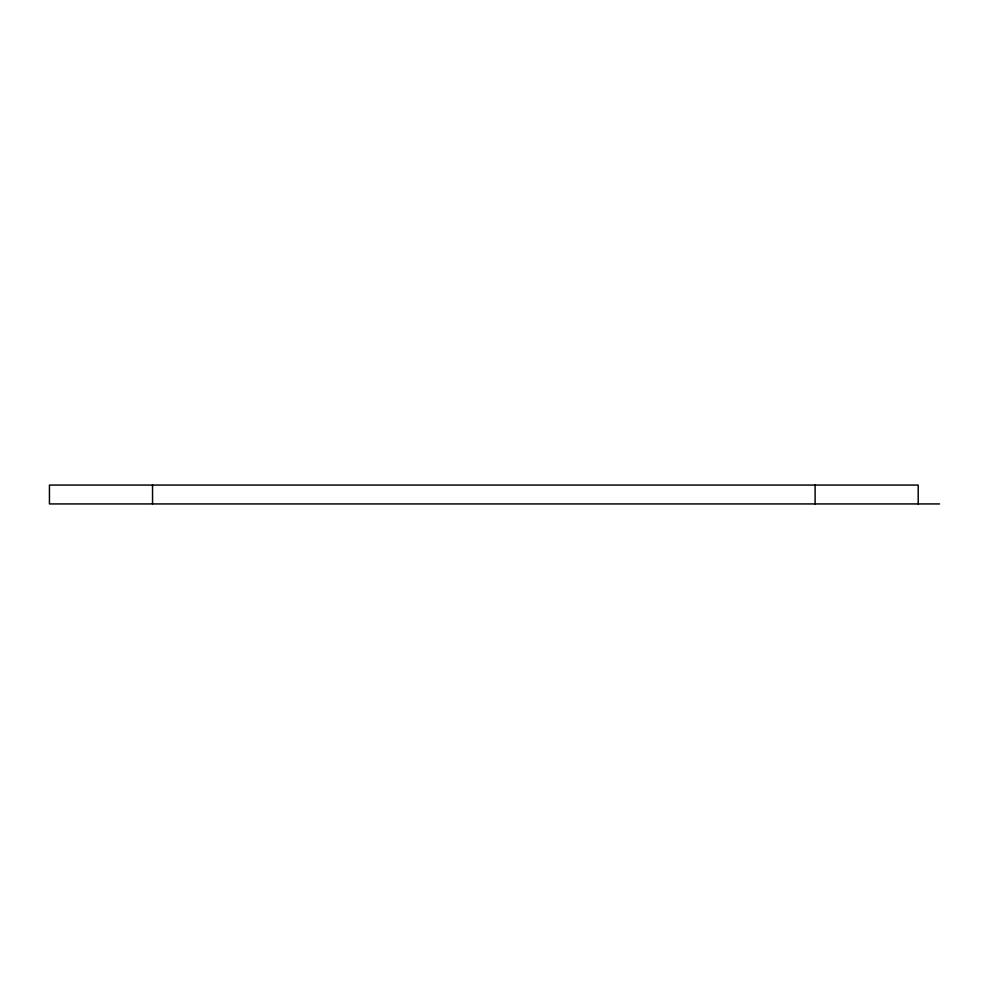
<?xml version="1.0" encoding="UTF-8"?>
<svg xmlns="http://www.w3.org/2000/svg" width="989" height="989" viewBox="0 0 989 989"><rect width="100%" height="100%" fill="white"/><g stroke="black" fill="none" stroke-linecap="round" stroke-linejoin="round"><path stroke-width="1.48" d="M939.55 503.933L49.45 503.933L49.45 485.067L918.2 485.067L918.2 503.933M815.109 485.067L815.109 503.933M152.541 485.067L152.541 503.933"/></g></svg>
